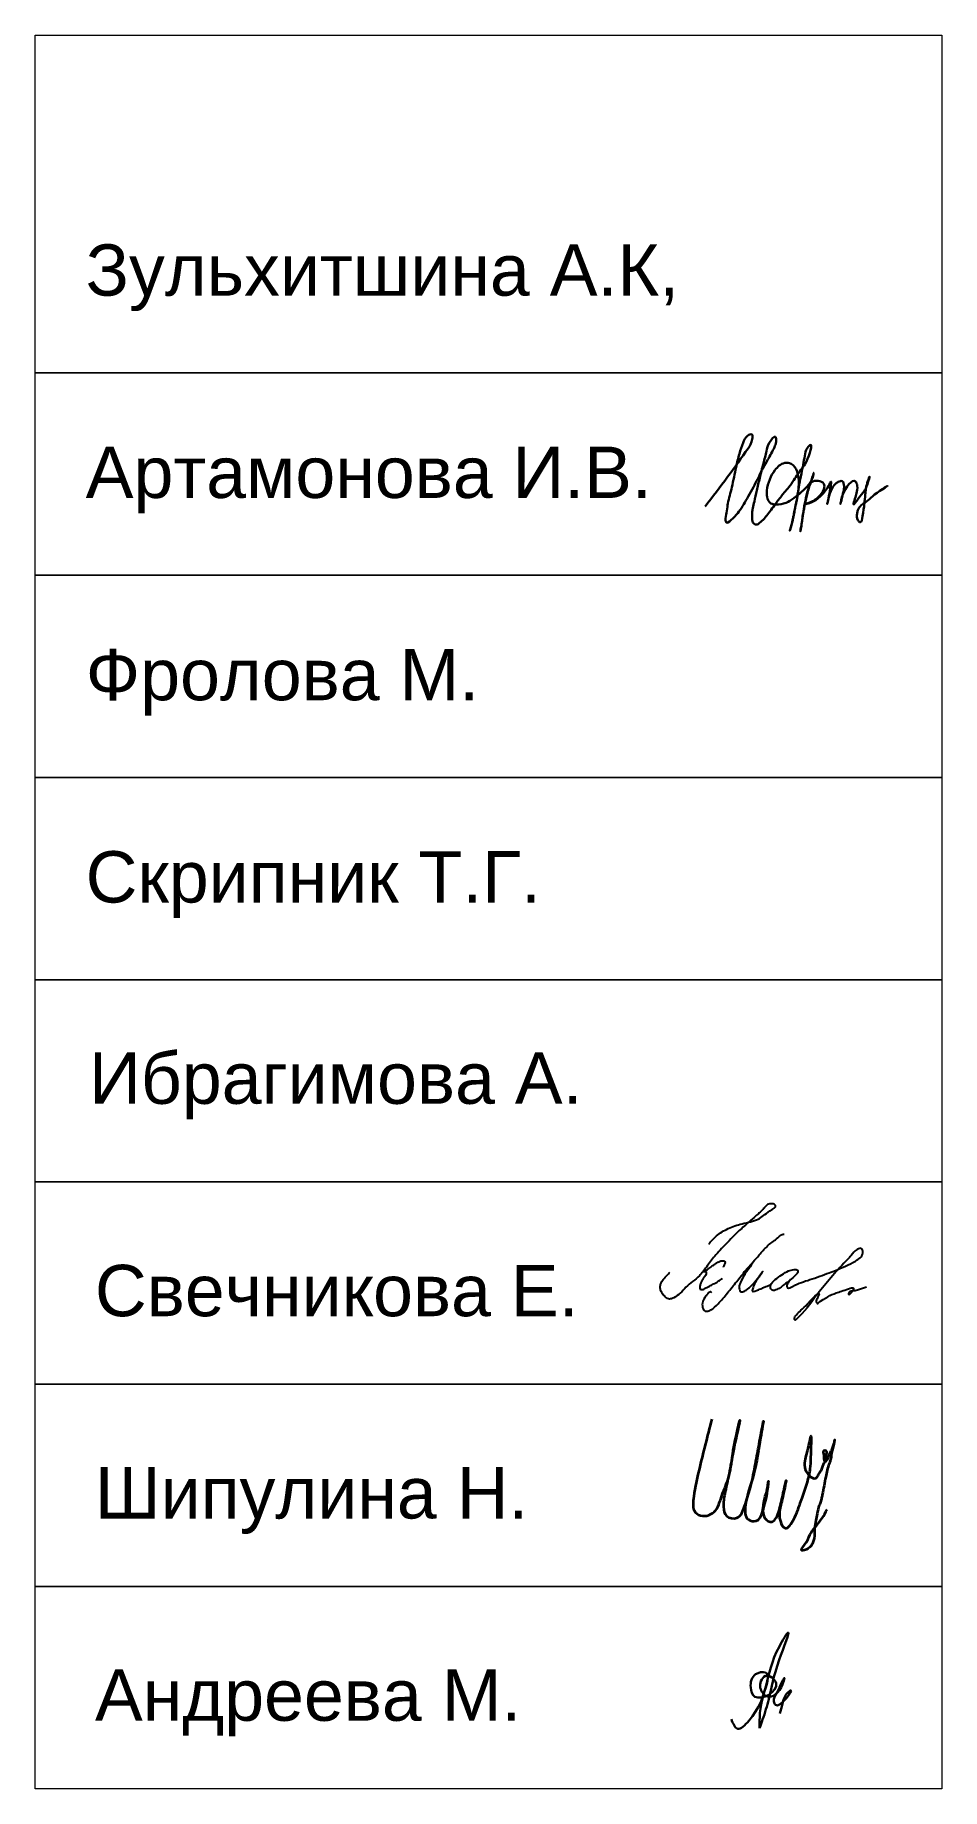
# Model space of a CAD drawing. Header units: millimetres. Extents: x -90258 to -90204, y 132851 to 132955.
import ezdxf

# ---------------------------------------------------------------- set-up
doc = ezdxf.new("R2010")
doc.units = ezdxf.units.MM
doc.header["$LTSCALE"] = 500
doc.layers.add('линии', color=7, linetype='Continuous')
doc.layers.add('Подписи', color=7, linetype='Continuous', lineweight=0)
doc.styles.add('5', font='arial.ttf', dxfattribs={"height": 1})

# ---------------------------------------------------------------- blocks, each defined once
blk = doc.blocks.new('И.В. Артамонова')
at = {"lineweight": 30, "ltscale": 500}
blk.add_spline([(-84769, 134523), (-84450, 134955), (-84418, 135024), (-84422, 135059), (-84451, 135051), (-84486, 134996), (-84514, 134916), (-84538, 134815), (-84554, 134743), (-84570, 134667), (-84599, 134547), (-84608, 134492), (-84608, 134404), (-84562, 134436), (-84517, 134487), (-84449, 134598), (-84410, 134668), (-84378, 134730), (-84339, 134807), (-84303, 134872), (-84254, 134964), (-84242, 135005), (-84247, 135040), (-84290, 135000), (-84313, 134935), (-84336, 134843), (-84363, 134736), (-84384, 134643), (-84403, 134561), (-84414, 134511), (-84419, 134479), (-84420, 134436), (-84407, 134397), (-84388, 134390), (-84364, 134402), (-84303, 134467), (-84237, 134556), (-84181, 134627), (-84147, 134668), (-84110, 134720), (-84051, 134805), (-84017, 134858), (-83990, 134980), (-84009, 134960), (-84029, 134900), (-84054, 134768), (-84063, 134724), (-84082, 134612), (-84091, 134561), (-84102, 134505), (-84111, 134460), (-84122, 134407), (-84134, 134364), (-84140, 134344), (-84122, 134406), (-84102, 134503), (-84081, 134612), (-84074, 134689), (-84086, 134783), (-84130, 134841), (-84177, 134847), (-84250, 134794), (-84289, 134725), (-84310, 134642), (-84309, 134595), (-84280, 134547), (-84243, 134539), (-84168, 134552), (-84111, 134586), (-84002, 134684), (-83970, 134742), (-83962, 134775), (-83979, 134719), (-83995, 134673), (-84009, 134625), (-84028, 134541), (-84034, 134507), (-84040, 134475), (-84048, 134425), (-84054, 134381), (-84062, 134339), (-84053, 134393), (-84041, 134471), (-84010, 134628), (-84001, 134658), (-83978, 134704), (-83888, 134693), (-83886, 134653), (-83929, 134593), (-83960, 134569), (-84026, 134541), (-83993, 134550), (-83935, 134581), (-83867, 134653), (-83841, 134698), (-83838, 134704), (-83846, 134620), (-83862, 134544), (-83853, 134584), (-83828, 134654), (-83804, 134690), (-83780, 134707), (-83751, 134713), (-83737, 134674), (-83742, 134635), (-83764, 134544), (-83758, 134571), (-83745, 134616), (-83652, 134710), (-83639, 134677), (-83646, 134622), (-83656, 134582), (-83667, 134540), (-83632, 134581), (-83589, 134637), (-83564, 134689), (-83548, 134746), (-83560, 134715), (-83580, 134613), (-83599, 134452), (-83618, 134407), (-83634, 134422), (-83640, 134471), (-83635, 134496), (-83609, 134533), (-83558, 134570), (-83527, 134599), (-83414, 134677), (-83476, 134638)], degree=3, dxfattribs=at)
blk = doc.blocks.new('A$C24B52A9A')
at = {"layer": 'Подписи', "lineweight": 35}
blk.add_spline([(1, 8.11), (0.21, 4.98), (-0.12, 3.33), (-0.01, 2.35), (0.43, 2.13), (1.31, 2.57), (1.53, 3.11), (2.08, 4.65), (2.33, 6.17), (2.74, 8.06), (2.43, 6.62), (2.13, 5.07), (1.86, 3.77), (1.72, 2.69), (1.91, 2.13), (2.54, 2), (3.03, 2.73), (3.37, 3.83), (3.53, 4.49), (3.79, 5.84), (4.03, 7.12), (4.19, 7.99), (4.02, 6.95), (3.53, 4.49), (3.09, 2.81), (3.26, 1.9), (3.74, 1.82), (4.27, 3.23), (4.41, 3.68), (4.5, 4.28), (4.32, 3.1), (4.16, 2.4), (4.29, 1.98), (4.73, 1.77), (4.98, 2), (5.16, 2.46), (5.42, 3.55), (5.59, 4.32), (5.41, 3.39), (5.21, 2.52), (5.24, 1.8), (5.53, 1.37), (6.07, 1.92), (6.3, 2.44), (6.58, 3.22), (6.91, 4.21), (7.09, 5.05), (7.13, 5.75), (7.13, 7.07), (6.91, 6.19), (6.8, 5.75), (6.91, 4.76), (7.47, 4.49), (7.53, 4.56), (7.68, 4.81), (7.78, 4.97), (7.86, 5.21), (8.04, 5.61), (8.07, 5.86), (8.07, 6.15), (7.92, 6.16), (7.92, 5.88), (7.92, 5.73), (8.02, 5.49), (8.14, 5.59), (8.27, 5.93), (8.33, 6.03), (8.53, 6.5), (8.58, 6.66), (8.6, 6.83), (8.51, 6.42), (8.42, 6.1), (8.36, 5.68), (8.33, 5.54), (8.26, 5.36), (8.14, 4.96), (8.05, 4.55), (7.94, 3.99), (7.83, 3.44), (7.78, 3.19), (7.75, 3.04), (7.65, 2.79), (7.52, 2.26), (7.44, 1.85), (7.35, 1.34), (7.33, 0.74), (7.25, 0.49), (6.97, 0.11), (6.56, 0), (6.84, 0.49), (7.14, 1.09), (7.49, 1.55), (7.82, 1.99), (8.14, 2.53)], degree=3, dxfattribs=at)
blk = doc.blocks.new('ллл')
at = {"lineweight": 30, "ltscale": 500}
for points in [[(-90215.34, 132854.41), (-90214.98, 132853.85), (-90214.3, 132854.32), (-90212.49, 132858.74), (-90211.97, 132859.56), (-90212.5, 132857.94), (-90213.12, 132855.6), (-90213.48, 132854.39), (-90213.66, 132853.89)], [(-90213.66, 132853.89), (-90213.43, 132855.87), (-90213.32, 132857.19), (-90213.9, 132857.08), (-90214.19, 132856.3), (-90213.94, 132855.75), (-90212.68, 132856.55), (-90213.32, 132856.98), (-90213.58, 132856.67), (-90213.62, 132856.28), (-90213.23, 132855.77), (-90212.3, 132856.47), (-90212.19, 132856.85), (-90212.64, 132855.98), (-90212.81, 132855.47), (-90212.72, 132855.26), (-90211.83, 132856.12), (-90212.01, 132855.98), (-90212.3, 132855.32), (-90212.46, 132854.75)]]:
    blk.add_spline(points, degree=3, dxfattribs=at)
blk = doc.blocks.new('подпись Свечникова')
at = {"layer": 'линии'}
for points in [[(-90107.6, 132879), (-90103, 132883.9), (-90096.1, 132888.2), (-90087.8, 132891.1), (-90078.3, 132893.8), (-90071.3, 132898.7), (-90068, 132902), (-90070, 132903), (-90074.7, 132900.6), (-90075.8, 132899.2), (-90077.6, 132897.5), (-90079.7, 132895.7), (-90083.6, 132892.3), (-90089.5, 132887), (-90097.5, 132879), (-90104.1, 132871.8), (-90109, 132865.4), (-90113.2, 132860.2), (-90121.2, 132853.4), (-90124.5, 132849.9), (-90128.4, 132847.2), (-90131, 132846.4), (-90133.2, 132847.5), (-90135, 132849.5), (-90136, 132851.3), (-90136.4, 132853.5), (-90136.1, 132855.4), (-90134.6, 132858), (-90132.3, 132860.6), (-90130.7, 132862.3)], [(-90105.7, 132850), (-90106.3, 132850.6), (-90107.7, 132850), (-90109.2, 132848.3), (-90111.4, 132844), (-90111.4, 132842.4), (-90111, 132840.5), (-90110.3, 132839.5), (-90108.9, 132839.1), (-90106.4, 132839.9), (-90102.1, 132843.5), (-90096.5, 132850), (-90091, 132856.8), (-90085.6, 132863.5), (-90080.4, 132869.4), (-90075.9, 132874.6), (-90071.5, 132879), (-90066, 132883.3), (-90064, 132884.8), (-90062.8, 132885)], [(-90059, 132858), (-90060.9, 132855.4), (-90061.3, 132853.8), (-90060.8, 132853.1), (-90057.9, 132853.8), (-90047.6, 132857.9), (-90041.7, 132859.9), (-90036.1, 132862), (-90027.8, 132865.3), (-90022, 132868.1), (-90019.1, 132869.9), (-90016.7, 132872), (-90016.1, 132874.4), (-90016.7, 132876.3), (-90019.5, 132875.8), (-90023.1, 132872.3), (-90027.5, 132867.6), (-90036.1, 132857.8), (-90043.8, 132848.4), (-90056, 132834.1), (-90056.3, 132833.9), (-90056.7, 132835.1), (-90055.6, 132837.1), (-90052.9, 132839.7), (-90049.2, 132843.3), (-90045.8, 132847), (-90042.1, 132849.5), (-90042.5, 132848.1), (-90043.6, 132846), (-90043.9, 132844.6), (-90043.3, 132843.9), (-90043.2, 132843.8), (-90042.7, 132844), (-90032, 132850), (-90024.6, 132852.5), (-90021.7, 132852.9), (-90024.5, 132849.1), (-90024.2, 132850.5), (-90021.5, 132851.4), (-90018.7, 132852.1), (-90013.9, 132853.7)], [(-90110.9, 132862.8), (-90107.5, 132864.5), (-90105.2, 132866.3), (-90103.7, 132867.4), (-90101.7, 132868.5), (-90099.9, 132869.1), (-90098.6, 132869), (-90098, 132868.6), (-90098.1, 132867.5), (-90098.9, 132865.8), (-90099.1, 132865.4)], [(-90080.5, 132869.3), (-90083.9, 132864.4), (-90085.4, 132862.3), (-90086.8, 132860.1), (-90088.8, 132856.2), (-90089.5, 132854.3), (-90089.4, 132852.3), (-90088.8, 132850.8), (-90087, 132850.9), (-90084.9, 132852.1), (-90083.4, 132853.3), (-90080.2, 132856.7), (-90075.5, 132862.7), (-90080, 132856.2), (-90081.3, 132853.2), (-90081.7, 132851.1), (-90078.1, 132851.9), (-90075.6, 132853), (-90073.7, 132853.8), (-90070.7, 132855)], [(-90110.9, 132862.8), (-90109.9, 132862.8), (-90109.4, 132862.8), (-90109.2, 132862.5), (-90109.1, 132862.2), (-90109.6, 132860.4), (-90111.1, 132858.3), (-90112.2, 132856.4), (-90112.8, 132854.6), (-90113, 132853.5), (-90112.7, 132852.3), (-90111.4, 132852), (-90109.7, 132852.8), (-90107.9, 132853.7), (-90106.6, 132854.4), (-90105.3, 132855), (-90104.1, 132855.7), (-90102.7, 132856.5), (-90101.7, 132857.2), (-90100.6, 132857.8), (-90099.6, 132858.8)], [(-90054.8, 132862.1), (-90055, 132863.6), (-90056.9, 132863.9), (-90060.2, 132863.1), (-90064.2, 132860.8), (-90068.2, 132857.9), (-90070.3, 132855.7), (-90071, 132853.8), (-90070.4, 132852), (-90069.4, 132851.4), (-90067.8, 132851.8), (-90065.3, 132853.1), (-90063, 132854.8), (-90059.2, 132857.8), (-90056.4, 132860.3), (-90054.8, 132862.1)]]:
    blk.add_spline(points, degree=3, dxfattribs=at)

msp = doc.modelspace()

# ---------------------------------------------------------------- linework, layer by layer
at = {"layer": 'Подписи', "ltscale": 500}
for points in [[(-90257.61, 132954.7), (-90203.77, 132954.7), (-90203.77, 132934.65), (-90257.61, 132934.65)], [(-90257.61, 132934.65), (-90203.77, 132934.65), (-90203.77, 132922.64), (-90257.61, 132922.64)], [(-90257.61, 132922.64), (-90203.77, 132922.64), (-90203.77, 132910.63), (-90257.61, 132910.63)], [(-90257.61, 132910.63), (-90203.77, 132910.63), (-90203.77, 132898.62), (-90257.61, 132898.62)], [(-90257.61, 132898.62), (-90203.77, 132898.62), (-90203.77, 132886.61), (-90257.61, 132886.61)], [(-90257.61, 132886.61), (-90203.77, 132886.61), (-90203.77, 132874.6), (-90257.61, 132874.6)], [(-90257.61, 132874.6), (-90203.77, 132874.6), (-90203.77, 132862.59), (-90257.61, 132862.59)], [(-90257.61, 132862.59), (-90203.77, 132862.59), (-90203.77, 132850.58), (-90257.61, 132850.58)]]:
    msp.add_lwpolyline(points, close=True, dxfattribs=at)

# ---------------------------------------------------------------- block references
at = {"layer": 'Подписи', "lineweight": 50, "xscale": 0.008, "yscale": 0.008, "zscale": 0.008}
msp.add_blockref('И.В. Артамонова', (-89539.68, 131850.52), dxfattribs=at)
at = {"layer": 'Подписи', "lineweight": 25, "xscale": 0.1, "yscale": 0.1, "zscale": 0.1}
msp.add_blockref('подпись Свечникова', (-81206.85, 119595.02), dxfattribs=at)
at = {"layer": 'Подписи', "lineweight": 50, "ltscale": 500, "xscale": 0.96, "yscale": 0.96, "zscale": 0.96}
msp.add_blockref('A$C24B52A9A', (-90218.39, 132864.74), dxfattribs=at)
at = {"layer": 'Подписи', "lineweight": 25}
msp.add_blockref('ллл', (-0.93, 0.3), dxfattribs=at)

# ---------------------------------------------------------------- texts
at = {"layer": 'Подписи', "style": '5'}
for s, oblique, p in [('Зульхитшина А.К,', 360, (-90254.61, 132939.23)), ('Артамонова И.В.', 360, (-90254.61, 132927.22)), ('Фролова М.', 360, (-90254.61, 132915.21)), ('Скрипник Т.Г.', 360, (-90254.61, 132903.2)), ('Ибрагимова А.', 0, (-90254.4, 132891.25)), ('Свечникова Е.', 0, (-90254.06, 132878.64)), ('Шипулина Н.', 0, (-90254.06, 132866.63)), ('Андреева М.', 0, (-90254.06, 132854.62))]:
    msp.add_text(s, height=3.048, dxfattribs=dict(at, oblique=oblique)).set_placement(p)

doc.saveas('drawing.dxf')
